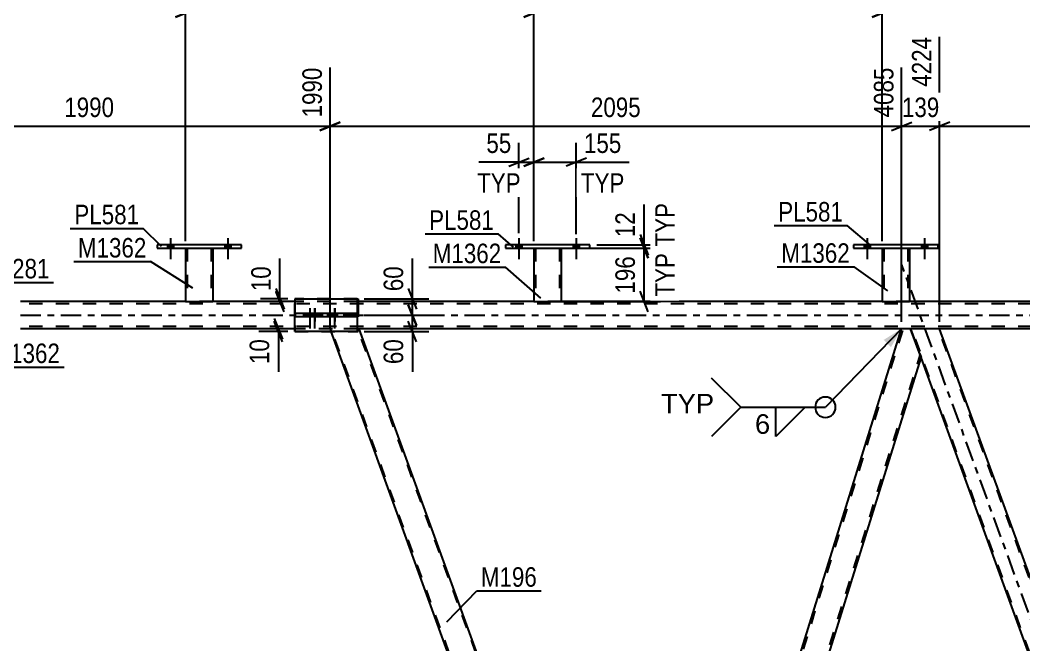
# Model space of a CAD drawing. Header units: millimetres. Extents: x 0 to 841, y 0 to 594.
# Drawn here: x 104.2 to 251.4, y 392.9 to 484.6 of the extents above; entities that cross this region are included whole.
import ezdxf

# ---------------------------------------------------------------- set-up
doc = ezdxf.new("R2010")
doc.units = ezdxf.units.MM
doc.linetypes.add('DXK_LINE_DOT2', pattern=[3.9198, 1.9599, -1.9599])
doc.linetypes.add('DXK_LINE_DOT3', pattern=[5.9187, 2.979, -0.9799, 0.9799, -0.9799])
doc.styles.add('Arial', font='ARIAL.TTF', dxfattribs={"height": 0.2})
doc.styles.add('Arial Narrow', font='ARIALN.TTF', dxfattribs={"height": 0.2})

# ---------------------------------------------------------------- blocks, each defined once
blk = doc.blocks.new('Bolt-815137511-3460 - 3456')
at = {"linetype": 'Continuous'}
for points in [[(176.92, 451.15), (177.8, 451.15), (177.8, 451.63), (176.92, 451.63)], [(185.32, 451.15), (186.2, 451.15), (186.2, 451.63), (185.32, 451.63)]]:
    blk.add_hatch(color=1, dxfattribs=at).paths.add_polyline_path(points)
at = {"color": 1, "linetype": 'Continuous'}
for p, q in [((177.36, 452.63), (177.36, 449.51)), ((185.76, 452.63), (185.76, 449.51)), ((176.92, 451.63), (176.92, 451.15)), ((177.8, 451.63), (177.8, 451.15)), ((185.32, 451.63), (185.32, 451.15)), ((186.2, 451.63), (186.2, 451.15))]:
    blk.add_line(p, q, dxfattribs=at)
blk = doc.blocks.new('Bolt-815137511-3458 - 3456')
at = {"linetype": 'Continuous'}
for points in [[(125.84, 451.15), (126.72, 451.15), (126.72, 451.63), (125.84, 451.63)], [(134.24, 451.15), (135.12, 451.15), (135.12, 451.63), (134.24, 451.63)]]:
    blk.add_hatch(color=1, dxfattribs=at).paths.add_polyline_path(points)
at = {"color": 1, "linetype": 'Continuous'}
for p, q in [((126.28, 452.63), (126.28, 449.51)), ((134.68, 452.63), (134.68, 449.51)), ((125.84, 451.63), (125.84, 451.15)), ((126.72, 451.63), (126.72, 451.15)), ((134.24, 451.63), (134.24, 451.15)), ((135.12, 451.63), (135.12, 451.15))]:
    blk.add_line(p, q, dxfattribs=at)
blk = doc.blocks.new('Bolt-815137511-3459 - 3456')
at = {"linetype": 'Continuous'}
for points in [[(125.84, 451.15), (126.72, 451.15), (126.72, 451.63), (125.84, 451.63)], [(134.24, 451.15), (135.12, 451.15), (135.12, 451.63), (134.24, 451.63)]]:
    blk.add_hatch(color=1, dxfattribs=at).paths.add_polyline_path(points)
at = {"color": 1, "linetype": 'Continuous'}
for p, q in [((126.28, 452.63), (126.28, 449.51)), ((134.68, 452.63), (134.68, 449.51)), ((125.84, 451.63), (125.84, 451.15)), ((126.72, 451.63), (126.72, 451.15)), ((134.24, 451.63), (134.24, 451.15)), ((135.12, 451.63), (135.12, 451.15))]:
    blk.add_line(p, q, dxfattribs=at)
blk = doc.blocks.new('Bolt-815137511-3461 - 3456')
at = {"linetype": 'Continuous'}
for points in [[(176.92, 451.15), (177.8, 451.15), (177.8, 451.63), (176.92, 451.63)], [(185.32, 451.15), (186.2, 451.15), (186.2, 451.63), (185.32, 451.63)]]:
    blk.add_hatch(color=1, dxfattribs=at).paths.add_polyline_path(points)
at = {"color": 1, "linetype": 'Continuous'}
for p, q in [((177.36, 452.63), (177.36, 449.51)), ((185.76, 452.63), (185.76, 449.51)), ((176.92, 451.63), (176.92, 451.15)), ((177.8, 451.63), (177.8, 451.15)), ((185.32, 451.63), (185.32, 451.15)), ((186.2, 451.63), (186.2, 451.15))]:
    blk.add_line(p, q, dxfattribs=at)
blk = doc.blocks.new('Bolt-815137511-3462 - 3456')
at = {"linetype": 'Continuous'}
for points in [[(228, 451.15), (228.88, 451.15), (228.88, 451.63), (228, 451.63)], [(236.4, 451.15), (237.28, 451.15), (237.28, 451.63), (236.4, 451.63)]]:
    blk.add_hatch(color=1, dxfattribs=at).paths.add_polyline_path(points)
at = {"color": 1, "linetype": 'Continuous'}
for p, q in [((228.44, 452.63), (228.44, 449.51)), ((236.84, 452.63), (236.84, 449.51)), ((228, 451.63), (228, 451.15)), ((228.88, 451.63), (228.88, 451.15)), ((236.4, 451.63), (236.4, 451.15)), ((237.28, 451.63), (237.28, 451.15))]:
    blk.add_line(p, q, dxfattribs=at)
blk = doc.blocks.new('Bolt-815137511-3463 - 3456')
at = {"linetype": 'Continuous'}
for points in [[(228, 451.15), (228.88, 451.15), (228.88, 451.63), (228, 451.63)], [(236.4, 451.15), (237.28, 451.15), (237.28, 451.63), (236.4, 451.63)]]:
    blk.add_hatch(color=1, dxfattribs=at).paths.add_polyline_path(points)
at = {"color": 1, "linetype": 'Continuous'}
for p, q in [((228.44, 452.63), (228.44, 449.51)), ((236.84, 452.63), (236.84, 449.51)), ((228, 451.63), (228, 451.15)), ((228.88, 451.63), (228.88, 451.15)), ((236.4, 451.63), (236.4, 451.15)), ((237.28, 451.63), (237.28, 451.15))]:
    blk.add_line(p, q, dxfattribs=at)
blk = doc.blocks.new('Part-815137511-3745 - 3456')
at = {"color": 7, "linetype": 'DXK_LINE_DOT3'}
blk.add_line((284.46, 308.69), (233.5, 448.7), dxfattribs=at)
at = {"color": 2, "linetype": 'Continuous'}
for p, q in [((239.05, 439.31), (234.79, 439.31)), ((281.42, 322.9), (239.05, 439.31)), ((277.16, 322.9), (236.32, 435.11))]:
    blk.add_line(p, q, dxfattribs=at)
at = {"color": 7, "linetype": 'DXK_LINE_DOT2'}
for p, q in [((234.79, 439.31), (236.32, 435.11)), ((279.08, 318.09), (234.96, 439.31)), ((283, 318.09), (238.88, 439.31)), ((278.91, 318.09), (277.16, 322.9)), ((283.17, 318.09), (281.42, 322.9)), ((283.17, 318.09), (278.91, 318.09))]:
    blk.add_line(p, q, dxfattribs=at)
blk = doc.blocks.new('Part-815137511-3486 - 3456')
at = {"color": 2, "linetype": 'Continuous'}
for p, q in [((124.28, 451.63), (124.28, 451.15)), ((136.68, 451.63), (124.28, 451.63)), ((124.28, 451.15), (136.68, 451.15)), ((136.68, 451.15), (136.68, 451.63))]:
    blk.add_line(p, q, dxfattribs=at)
blk = doc.blocks.new('Part-815137511-3501 - 3456')
at = {"color": 2, "linetype": 'Continuous'}
for p, q in [((128.48, 451.15), (128.48, 443.31)), ((132.48, 451.15), (132.48, 443.31)), ((128.48, 443.31), (132.48, 443.31))]:
    blk.add_line(p, q, dxfattribs=at)
at = {"color": 7, "linetype": 'DXK_LINE_DOT2'}
for p, q in [((128.48, 451.15), (132.48, 451.15)), ((128.48, 451.15), (128.48, 451.15)), ((128.48, 451.15), (128.48, 451.15)), ((128.72, 451.15), (128.72, 443.31)), ((132.24, 451.15), (132.24, 443.31)), ((132.48, 451.15), (132.48, 451.15)), ((132.48, 451.15), (132.48, 451.15)), ((132.19, 443.31), (132.23, 443.31)), ((132.19, 443.31), (132.23, 443.31)), ((132.23, 443.31), (132.24, 443.31)), ((132.23, 443.31), (132.24, 443.31))]:
    blk.add_line(p, q, dxfattribs=at)
blk = doc.blocks.new('Part-815137511-3506 - 3456')
at = {"color": 2, "linetype": 'Continuous'}
for p, q in [((175.36, 451.63), (175.36, 451.15)), ((187.76, 451.63), (175.36, 451.63)), ((175.36, 451.15), (187.76, 451.15)), ((187.76, 451.15), (187.76, 451.63))]:
    blk.add_line(p, q, dxfattribs=at)
blk = doc.blocks.new('Part-815137511-3511 - 3456')
at = {"color": 2, "linetype": 'Continuous'}
for p, q in [((179.56, 451.15), (179.56, 443.31)), ((183.56, 451.15), (183.56, 443.31)), ((179.56, 443.31), (183.56, 443.31))]:
    blk.add_line(p, q, dxfattribs=at)
at = {"color": 7, "linetype": 'DXK_LINE_DOT2'}
for p, q in [((179.56, 451.15), (183.56, 451.15)), ((179.56, 451.15), (179.56, 451.15)), ((179.56, 451.15), (179.56, 451.15)), ((179.8, 451.15), (179.8, 443.31)), ((183.32, 451.15), (183.32, 443.31)), ((183.56, 451.15), (183.56, 451.15)), ((183.56, 451.15), (183.56, 451.15)), ((183.27, 443.31), (183.31, 443.31)), ((183.27, 443.31), (183.31, 443.31)), ((183.31, 443.31), (183.32, 443.31)), ((183.31, 443.31), (183.32, 443.31))]:
    blk.add_line(p, q, dxfattribs=at)
blk = doc.blocks.new('Part-815137511-3516 - 3456')
at = {"color": 2, "linetype": 'Continuous'}
for p, q in [((226.44, 451.63), (226.44, 451.15)), ((238.84, 451.63), (226.44, 451.63)), ((226.44, 451.15), (238.84, 451.15)), ((238.84, 451.15), (238.84, 451.63))]:
    blk.add_line(p, q, dxfattribs=at)
blk = doc.blocks.new('Part-815137511-3521 - 3456')
at = {"color": 2, "linetype": 'Continuous'}
for p, q in [((230.64, 451.15), (230.64, 443.31)), ((234.64, 451.15), (234.64, 443.31)), ((230.64, 443.31), (234.64, 443.31))]:
    blk.add_line(p, q, dxfattribs=at)
at = {"color": 7, "linetype": 'DXK_LINE_DOT2'}
for p, q in [((230.64, 451.15), (234.64, 451.15)), ((230.64, 451.15), (230.64, 451.15)), ((230.64, 451.15), (230.64, 451.15)), ((230.88, 451.15), (230.88, 443.31)), ((234.4, 451.15), (234.4, 443.31)), ((234.64, 451.15), (234.64, 451.15)), ((234.64, 451.15), (234.64, 451.15)), ((234.35, 443.31), (234.39, 443.31)), ((234.35, 443.31), (234.39, 443.31)), ((234.39, 443.31), (234.4, 443.31)), ((234.39, 443.31), (234.4, 443.31))]:
    blk.add_line(p, q, dxfattribs=at)
blk = doc.blocks.new('Part-815137511-3740 - 3456')
at = {"color": 2, "linetype": 'Continuous'}
for p, q in [((196.77, 321.56), (233.47, 439.31)), ((234.79, 439.31), (233.47, 439.31)), ((236.32, 435.11), (234.79, 439.31)), ((199.88, 318.09), (236.34, 435.06)), ((198.03, 318.09), (196.79, 321.51))]:
    blk.add_line(p, q, dxfattribs=at)
at = {"color": 7, "linetype": 'DXK_LINE_DOT2'}
for p, q in [((196.91, 321.19), (233.72, 439.31)), ((199.63, 318.09), (236.2, 435.43)), ((236.34, 435.06), (236.32, 435.11)), ((236.34, 435.06), (236.32, 435.11)), ((196.79, 321.51), (196.77, 321.56)), ((198.03, 318.09), (199.88, 318.09))]:
    blk.add_line(p, q, dxfattribs=at)
blk = doc.blocks.new('Part-815137511-3756 - 3456')
at = {"color": 2, "linetype": 'Continuous'}
for p, q in [((128.48, 443.31), (104.25, 443.31)), ((144.48, 443.31), (132.48, 443.31)), ((179.56, 443.31), (153.65, 443.31)), ((230.64, 443.31), (183.56, 443.31)), ((281.73, 443.31), (234.64, 443.31)), ((144.48, 439.31), (104.25, 439.31)), ((233.47, 439.31), (153.91, 439.31)), ((318.61, 439.31), (239.05, 439.31))]:
    blk.add_line(p, q, dxfattribs=at)
at = {"color": 7, "linetype": 'DXK_LINE_DOT2'}
for p, q in [((132.48, 443.31), (128.48, 443.31)), ((153.65, 443.31), (144.48, 443.31)), ((183.56, 443.31), (179.56, 443.31)), ((234.64, 443.31), (230.64, 443.31)), ((718.99, 442.99), (104.25, 442.99)), ((718.99, 439.63), (104.25, 439.63)), ((153.91, 439.31), (144.48, 439.31)), ((239.05, 439.31), (233.47, 439.31))]:
    blk.add_line(p, q, dxfattribs=at)
at = {"color": 7, "linetype": 'DXK_LINE_DOT3'}
blk.add_line((104.25, 441.31), (718.99, 441.31), dxfattribs=at)
blk = doc.blocks.new('Part-815137511-3906 - 3456')
at = {"color": 2, "linetype": 'Continuous'}
for p, q in [((144.48, 443.71), (153.65, 443.71)), ((144.48, 443.71), (144.48, 441.55)), ((153.65, 443.71), (153.65, 438.91)), ((144.48, 438.91), (144.48, 441.07)), ((153.65, 438.91), (144.48, 438.91))]:
    blk.add_line(p, q, dxfattribs=at)
at = {"color": 7, "linetype": 'DXK_LINE_DOT2'}
for q in [(144.48, 443.71), (144.48, 441.55)]:
    blk.add_line((144.48, 441.07), q, dxfattribs=at)
blk = doc.blocks.new('Part-815137511-3808 - 3456')
at = {"color": 7, "linetype": 'DXK_LINE_DOT2'}
for p, q in [((149.66, 439.31), (149.68, 439.31)), ((153.65, 439.31), (149.66, 439.31)), ((149.66, 439.31), (149.8, 438.91)), ((193.95, 318.09), (149.83, 439.31)), ((197.86, 318.09), (153.74, 439.31)), ((198.03, 318.09), (196.79, 321.51)), ((193.78, 318.09), (198.03, 318.09))]:
    blk.add_line(p, q, dxfattribs=at)
at = {"color": 2, "linetype": 'Continuous'}
for p, q in [((193.78, 318.09), (149.8, 438.91)), ((153.91, 439.31), (153.65, 439.31)), ((196.79, 321.51), (153.91, 439.31))]:
    blk.add_line(p, q, dxfattribs=at)
blk = doc.blocks.new('Part-815137511-3905 - 3456')
at = {"color": 2, "linetype": 'Continuous'}
for p, q in [((150.75, 441.55), (144.48, 441.55)), ((144.48, 441.07), (144.48, 441.55)), ((150.75, 441.07), (144.48, 441.07)), ((153.65, 441.55), (150.75, 441.55)), ((150.75, 441.07), (150.75, 441.55)), ((153.65, 441.07), (150.75, 441.07)), ((153.65, 441.55), (153.65, 441.07))]:
    blk.add_line(p, q, dxfattribs=at)
blk = doc.blocks.new('Bolt-815137511-3907 - 3456')
at = {"linetype": 'Continuous'}
for points in [[(147.04, 441.55), (146.32, 441.55), (146.32, 441.07), (147.04, 441.07)], [(147.74, 441.55), (147.02, 441.55), (147.02, 441.07), (147.74, 441.07)], [(149.99, 441.55), (149.27, 441.55), (149.27, 441.07), (149.99, 441.07)], [(150.69, 441.55), (149.97, 441.55), (149.97, 441.07), (150.69, 441.07)]]:
    blk.add_hatch(color=1, dxfattribs=at).paths.add_polyline_path(points)
at = {"color": 1, "linetype": 'Continuous'}
for p, q in [((146.68, 442.35), (146.68, 439.35)), ((147.38, 442.35), (147.38, 439.35)), ((149.63, 442.35), (149.63, 439.35)), ((150.33, 442.35), (150.33, 439.35)), ((146.32, 441.55), (146.32, 441.07)), ((147.02, 441.55), (147.02, 441.07)), ((147.04, 441.55), (147.04, 441.07)), ((147.74, 441.55), (147.74, 441.07)), ((149.27, 441.55), (149.27, 441.07)), ((149.97, 441.55), (149.97, 441.07)), ((149.99, 441.55), (149.99, 441.07)), ((150.69, 441.55), (150.69, 441.07))]:
    blk.add_line(p, q, dxfattribs=at)
blk = doc.blocks.new('Part-815137511-3911 - 3456')
at = {"color": 7, "linetype": 'DXK_LINE_DOT2'}
for p, q in [((153.8, 441.55), (144.49, 441.55)), ((144.49, 441.55), (144.49, 441.07)), ((153.8, 441.07), (144.49, 441.07)), ((150.71, 441.55), (150.71, 441.07)), ((153.8, 441.55), (153.8, 441.07))]:
    blk.add_line(p, q, dxfattribs=at)
blk = doc.blocks.new('Part-815137511-3912 - 3456')
at = {"color": 7, "linetype": 'DXK_LINE_DOT2'}
for p, q in [((144.49, 443.71), (144.49, 438.91)), ((153.65, 443.71), (144.49, 443.71)), ((153.8, 443.31), (153.8, 438.91)), ((144.49, 438.91), (153.8, 438.91))]:
    blk.add_line(p, q, dxfattribs=at)
at = {"color": 2, "linetype": 'Continuous'}
for p, q in [((153.65, 443.71), (153.8, 443.71)), ((153.8, 443.71), (153.8, 443.31))]:
    blk.add_line(p, q, dxfattribs=at)
blk = doc.blocks.new('Bolt-815137511-3913 - 3456')
at = {"color": 1, "linetype": 'DXK_LINE_DOT2'}
for p, q in [((146.7, 442.35), (146.7, 439.35)), ((147.43, 442.35), (147.43, 439.35)), ((149.63, 442.35), (149.63, 439.35)), ((150.35, 442.35), (150.35, 439.35)), ((146.34, 441.55), (146.34, 441.07)), ((147.06, 441.55), (147.06, 441.07)), ((147.07, 441.55), (147.07, 441.07)), ((147.79, 441.55), (147.79, 441.07)), ((149.27, 441.55), (149.27, 441.07)), ((149.99, 441.55), (149.99, 441.07)), ((149.99, 441.55), (149.99, 441.07)), ((150.71, 441.55), (150.71, 441.07))]:
    blk.add_line(p, q, dxfattribs=at)
blk = doc.blocks.new('StraightDimension-815137511-11086 - 3456')
at = {"color": 7, "linetype": 'Continuous'}
for p, q in [((230.64, 452.15), (230.64, 494.26)), ((281.73, 452.15), (281.73, 494.26)), ((232.14, 486.25), (229.14, 485.05)), ((280.23, 485.05), (283.23, 486.25)), ((230.64, 485.65), (281.73, 485.65))]:
    blk.add_line(p, q, dxfattribs=at)
at = {"color": 0}
blk.add_wipeout([(260.44, 486.4), (260.44, 490.6), (251.93, 490.6), (251.93, 486.4)], dxfattribs=at)
at = {"color": 3, "style": 'Arial Narrow'}
blk.add_text('1277', height=2.863, dxfattribs=at).set_placement((252.53, 487))
at = {"color": 0, "linetype": 'Continuous'}
blk.add_wipeout([(281.13, 494.86), (276.93, 494.86), (276.93, 486.35), (281.13, 486.35)], dxfattribs=at)
at = {"color": 3, "linetype": 'Continuous', "style": 'Arial Narrow'}
blk.add_text('5291', height=2.863, rotation=90.0002, dxfattribs=at).set_placement((280.53, 486.95))
blk = doc.blocks.new('StraightDimension-815137511-11088 - 3456')
at = {"color": 7, "linetype": 'Continuous'}
for p, q in [((128.48, 452.15), (128.48, 494.26)), ((179.56, 452.15), (179.56, 494.26)), ((129.98, 486.25), (126.98, 485.05)), ((178.06, 485.05), (181.06, 486.25)), ((128.48, 485.65), (179.56, 485.65))]:
    blk.add_line(p, q, dxfattribs=at)
at = {"color": 0}
blk.add_wipeout([(158.28, 486.4), (158.28, 490.6), (149.77, 490.6), (149.77, 486.4)], dxfattribs=at)
at = {"color": 3, "style": 'Arial Narrow'}
blk.add_text('1277', height=2.863, dxfattribs=at).set_placement((150.37, 487))
at = {"color": 0, "linetype": 'Continuous'}
blk.add_wipeout([(178.96, 494.86), (174.76, 494.86), (174.76, 486.35), (178.96, 486.35)], dxfattribs=at)
at = {"color": 3, "linetype": 'Continuous', "style": 'Arial Narrow'}
blk.add_text('2737', height=2.863, rotation=90.0002, dxfattribs=at).set_placement((178.36, 486.95))
blk = doc.blocks.new('StraightDimension-815137511-11234 - 3456')
at = {"color": 7, "linetype": 'Continuous'}
for p, q in [((177.36, 453.35), (177.36, 466.61)), ((179.56, 452.15), (179.56, 466.61)), ((177.36, 463.76), (171.46, 463.76)), ((177.36, 463.76), (171.46, 463.76)), ((175.86, 463.16), (178.86, 464.36)), ((177.36, 463.76), (179.56, 463.76)), ((181.06, 464.36), (178.06, 463.16))]:
    blk.add_line(p, q, dxfattribs=at)
at = {"color": 0}
blk.add_wipeout([(176.84, 464.51), (176.84, 468.71), (171.98, 468.71), (171.98, 464.51)], dxfattribs=at)
at = {"color": 0, "linetype": 'Continuous'}
blk.add_wipeout([(178.21, 458.66), (178.21, 462.86), (170.62, 462.86), (170.62, 458.66)], dxfattribs=at)
at = {"color": 3, "style": 'Arial Narrow'}
blk.add_text('55', height=2.863, dxfattribs=at).set_placement((172.58, 465.11))
at = {"color": 3, "linetype": 'Continuous', "style": 'Arial Narrow'}
blk.add_text('TYP', height=2.863, dxfattribs=at).set_placement((171.22, 459.26))
blk = doc.blocks.new('StraightDimension-815137511-4222 - 3456')
at = {"color": 7, "linetype": 'Continuous'}
for p, q in [((149.66, 440.31), (149.66, 477.64)), ((79.02, 448.81), (79.02, 472.15)), ((80.52, 469.63), (77.52, 468.43)), ((148.16, 468.43), (151.16, 469.63)), ((79.02, 469.03), (149.66, 469.03))]:
    blk.add_line(p, q, dxfattribs=at)
at = {"color": 0}
blk.add_wipeout([(118.59, 469.78), (118.59, 473.98), (110.08, 473.98), (110.08, 469.78)], dxfattribs=at)
at = {"color": 3, "style": 'Arial Narrow'}
blk.add_text('1990', height=2.863, dxfattribs=at).set_placement((110.68, 470.38))
at = {"color": 0, "linetype": 'Continuous'}
for points in [[(149.06, 478.24), (144.86, 478.24), (144.86, 469.73), (149.06, 469.73)], [(78.42, 472.75), (74.22, 472.75), (74.22, 469.73), (78.42, 469.73)]]:
    blk.add_wipeout(points, dxfattribs=at)
at = {"color": 3, "linetype": 'Continuous', "style": 'Arial Narrow'}
for s, height, p in [('1990', 2.863, (148.46, 470.33)), ('0', 2.86, (77.82, 470.33))]:
    blk.add_text(s, height=height, rotation=90.0002, dxfattribs=at).set_placement(p)
blk = doc.blocks.new('StraightDimension-815137511-4211 - 3456')
at = {"color": 7, "linetype": 'Continuous'}
for p, q in [((79.02, 438.31), (79.02, 379.69)), ((115.65, 319.09), (115.65, 384.94)), ((80.52, 382.69), (77.52, 381.49)), ((79.02, 382.09), (115.65, 382.09)), ((114.15, 381.49), (117.15, 382.69))]:
    blk.add_line(p, q, dxfattribs=at)
at = {"color": 0}
blk.add_wipeout([(101.59, 382.84), (101.59, 387.04), (93.08, 387.04), (93.08, 382.84)], dxfattribs=at)
at = {"color": 3, "style": 'Arial Narrow'}
blk.add_text('1139', height=2.863, dxfattribs=at).set_placement((93.68, 383.44))
blk = doc.blocks.new('StraightDimension-815137511-5093 - 3456')
at = {"color": 7, "linetype": 'Continuous'}
for p, q in [((142.31, 443.71), (142.31, 449.61)), ((142.31, 443.71), (142.31, 449.61)), ((141.71, 445.21), (142.91, 442.21)), ((142.91, 441.81), (141.71, 444.81)), ((143.48, 443.71), (139.46, 443.71)), ((143.48, 443.31), (139.46, 443.31)), ((142.31, 443.31), (142.31, 443.71))]:
    blk.add_line(p, q, dxfattribs=at)
at = {"color": 0}
blk.add_wipeout([(141.56, 449.09), (137.36, 449.09), (137.36, 444.23), (141.56, 444.23)], dxfattribs=at)
at = {"color": 3, "style": 'Arial Narrow'}
blk.add_text('10', height=2.863, rotation=90.0002, dxfattribs=at).set_placement((140.96, 444.83))
blk = doc.blocks.new('StraightDimension-815137511-3929 - 3456')
at = {"color": 7, "linetype": 'Continuous'}
for p, q in [((195.11, 452.65), (196.31, 449.65)), ((182.56, 451.15), (198.11, 451.15)), ((195.71, 443.31), (195.71, 451.15)), ((196.31, 441.81), (195.11, 444.81)), ((182.56, 443.31), (198.11, 443.31))]:
    blk.add_line(p, q, dxfattribs=at)
at = {"color": 0}
blk.add_wipeout([(194.96, 450.57), (190.76, 450.57), (190.76, 443.88), (194.96, 443.88)], dxfattribs=at)
at = {"color": 0, "linetype": 'Continuous'}
blk.add_wipeout([(200.81, 451.02), (196.61, 451.02), (196.61, 443.43), (200.81, 443.43)], dxfattribs=at)
at = {"color": 3, "style": 'Arial Narrow'}
blk.add_text('196', height=2.863, rotation=90.0002, dxfattribs=at).set_placement((194.36, 444.48))
at = {"color": 3, "linetype": 'Continuous', "style": 'Arial Narrow'}
blk.add_text('TYP', height=2.863, rotation=90.0002, dxfattribs=at).set_placement((200.21, 444.03))
blk = doc.blocks.new('StraightDimension-815137511-3948 - 3456')
at = {"color": 7, "linetype": 'Continuous'}
for p, q in [((195.71, 451.63), (195.71, 457.53)), ((195.71, 451.63), (195.71, 457.53)), ((195.11, 453.13), (196.31, 450.13)), ((196.31, 449.65), (195.11, 452.65)), ((182.56, 451.15), (198.11, 451.15)), ((188.76, 451.63), (198.11, 451.63)), ((195.71, 451.15), (195.71, 451.63))]:
    blk.add_line(p, q, dxfattribs=at)
at = {"color": 0, "linetype": 'Continuous'}
blk.add_wipeout([(200.81, 458.37), (196.61, 458.37), (196.61, 450.78), (200.81, 450.78)], dxfattribs=at)
at = {"color": 0}
blk.add_wipeout([(194.96, 457.01), (190.76, 457.01), (190.76, 452.15), (194.96, 452.15)], dxfattribs=at)
at = {"color": 3, "linetype": 'Continuous', "style": 'Arial Narrow'}
blk.add_text('TYP', height=2.863, rotation=90.0002, dxfattribs=at).set_placement((200.21, 451.38))
at = {"color": 3, "style": 'Arial Narrow'}
blk.add_text('12', height=2.863, rotation=90.0002, dxfattribs=at).set_placement((194.36, 452.75))
blk = doc.blocks.new('StraightDimension-815137511-5070 - 3456')
at = {"color": 7, "linetype": 'Continuous'}
for p, q in [((141.48, 440.81), (142.68, 437.81)), ((142.68, 437.41), (141.48, 440.41)), ((143.48, 439.31), (139.23, 439.31)), ((143.48, 438.91), (139.23, 438.91)), ((142.08, 438.91), (142.08, 439.31)), ((142.08, 438.91), (142.08, 433)), ((142.08, 438.91), (142.08, 433))]:
    blk.add_line(p, q, dxfattribs=at)
at = {"color": 0}
blk.add_wipeout([(141.33, 438.38), (137.13, 438.38), (137.13, 433.53), (141.33, 433.53)], dxfattribs=at)
at = {"color": 3, "style": 'Arial Narrow'}
blk.add_text('10', height=2.863, rotation=90.0002, dxfattribs=at).set_placement((140.73, 434.13))
blk = doc.blocks.new('StraightDimension-815137511-4468 - 3456')
at = {"color": 7, "linetype": 'Continuous'}
for p, q in [((239.05, 440.31), (239.05, 482.14)), ((318.61, 440.31), (318.61, 477.64)), ((240.55, 469.63), (237.55, 468.43)), ((317.11, 468.43), (320.11, 469.63)), ((239.05, 469.03), (318.61, 469.03))]:
    blk.add_line(p, q, dxfattribs=at)
at = {"color": 0}
blk.add_wipeout([(283.08, 469.78), (283.08, 473.98), (274.57, 473.98), (274.57, 469.78)], dxfattribs=at)
at = {"color": 3, "style": 'Arial Narrow'}
blk.add_text('1989', height=2.863, dxfattribs=at).set_placement((275.17, 470.38))
at = {"color": 0, "linetype": 'Continuous'}
blk.add_wipeout([(318.01, 478.24), (313.81, 478.24), (313.81, 469.73), (318.01, 469.73)], dxfattribs=at)
at = {"color": 3, "linetype": 'Continuous', "style": 'Arial Narrow'}
blk.add_text('6213', height=2.863, rotation=90.0002, dxfattribs=at).set_placement((317.41, 470.33))
blk = doc.blocks.new('StraightDimension-815137511-4492 - 3456')
at = {"color": 7, "linetype": 'Continuous'}
for p, q in [((239.05, 440.31), (239.05, 482.14)), ((233.47, 440.31), (233.47, 477.64)), ((231.97, 468.43), (234.97, 469.63)), ((240.55, 469.63), (237.55, 468.43)), ((233.47, 469.03), (239.05, 469.03))]:
    blk.add_line(p, q, dxfattribs=at)
at = {"color": 0}
blk.add_wipeout([(239.6, 469.78), (239.6, 473.98), (232.92, 473.98), (232.92, 469.78)], dxfattribs=at)
at = {"color": 3, "style": 'Arial Narrow'}
blk.add_text('139', height=2.863, dxfattribs=at).set_placement((233.52, 470.38))
at = {"color": 0, "linetype": 'Continuous'}
blk.add_wipeout([(238.45, 482.74), (234.25, 482.74), (234.25, 474.23), (238.45, 474.23)], dxfattribs=at)
at = {"color": 3, "linetype": 'Continuous', "style": 'Arial Narrow'}
blk.add_text('4224', height=2.863, rotation=90.0002, dxfattribs=at).set_placement((237.85, 474.83))
blk = doc.blocks.new('StraightDimension-815137511-4516 - 3456')
at = {"color": 7, "linetype": 'Continuous'}
for p, q in [((149.66, 440.31), (149.66, 477.64)), ((233.47, 440.31), (233.47, 477.64)), ((151.16, 469.63), (148.16, 468.43)), ((231.97, 468.43), (234.97, 469.63)), ((149.66, 469.03), (233.47, 469.03))]:
    blk.add_line(p, q, dxfattribs=at)
at = {"color": 0}
blk.add_wipeout([(195.82, 469.78), (195.82, 473.98), (187.31, 473.98), (187.31, 469.78)], dxfattribs=at)
at = {"color": 3, "style": 'Arial Narrow'}
blk.add_text('2095', height=2.863, dxfattribs=at).set_placement((187.91, 470.38))
at = {"color": 0, "linetype": 'Continuous'}
blk.add_wipeout([(232.87, 478.24), (228.67, 478.24), (228.67, 469.73), (232.87, 469.73)], dxfattribs=at)
at = {"color": 3, "linetype": 'Continuous', "style": 'Arial Narrow'}
blk.add_text('4085', height=2.863, rotation=90.0002, dxfattribs=at).set_placement((232.27, 470.33))
blk = doc.blocks.new('StraightDimension-815137511-4872 - 3456')
at = {"color": 7, "linetype": 'Continuous'}
for p, q in [((59, 439.81), (57.8, 442.81)), ((77.38, 441.31), (55.55, 441.31)), ((58.4, 315.45), (58.4, 441.31)), ((57.8, 316.95), (59, 313.95)), ((114.01, 315.45), (55.55, 315.45))]:
    blk.add_line(p, q, dxfattribs=at)
at = {"color": 0}
blk.add_wipeout([(57.65, 382.63), (53.45, 382.63), (53.45, 374.12), (57.65, 374.12)], dxfattribs=at)
at = {"color": 3, "style": 'Arial Narrow'}
blk.add_text('3147', height=2.863, rotation=90.0002, dxfattribs=at).set_placement((57.05, 374.72))
blk = doc.blocks.new('StraightDimension-815137511-5116 - 3456')
at = {"color": 7, "linetype": 'Continuous'}
for p, q in [((161.73, 443.71), (161.73, 449.61)), ((161.73, 443.71), (161.73, 449.61)), ((161.13, 445.21), (162.33, 442.21)), ((154.65, 443.71), (164.13, 443.71)), ((161.73, 441.31), (161.73, 443.71)), ((162.33, 439.81), (161.13, 442.81)), ((154.65, 441.31), (164.13, 441.31))]:
    blk.add_line(p, q, dxfattribs=at)
at = {"color": 0}
blk.add_wipeout([(160.98, 449.09), (156.78, 449.09), (156.78, 444.23), (160.98, 444.23)], dxfattribs=at)
at = {"color": 3, "style": 'Arial Narrow'}
blk.add_text('60', height=2.863, rotation=90.0002, dxfattribs=at).set_placement((160.38, 444.83))
blk = doc.blocks.new('StraightDimension-815137511-5127 - 3456')
at = {"color": 7, "linetype": 'Continuous'}
for p, q in [((161.13, 442.81), (162.33, 439.81)), ((154.65, 441.31), (164.13, 441.31)), ((162.33, 437.41), (161.13, 440.41)), ((161.73, 438.91), (161.73, 441.31)), ((154.65, 438.91), (164.13, 438.91)), ((161.73, 438.91), (161.73, 433)), ((161.73, 438.91), (161.73, 433))]:
    blk.add_line(p, q, dxfattribs=at)
at = {"color": 0}
blk.add_wipeout([(160.98, 438.38), (156.78, 438.38), (156.78, 433.53), (160.98, 433.53)], dxfattribs=at)
at = {"color": 3, "style": 'Arial Narrow'}
blk.add_text('60', height=2.863, rotation=90.0002, dxfattribs=at).set_placement((160.38, 434.13))
blk = doc.blocks.new('StraightDimension-815137511-11087 - 3456')
at = {"color": 7, "linetype": 'Continuous'}
for p, q in [((179.56, 452.15), (179.56, 494.26)), ((230.64, 452.15), (230.64, 494.26)), ((181.06, 486.25), (178.06, 485.05)), ((229.14, 485.05), (232.14, 486.25)), ((179.56, 485.65), (230.64, 485.65))]:
    blk.add_line(p, q, dxfattribs=at)
at = {"color": 0}
blk.add_wipeout([(209.36, 486.4), (209.36, 490.6), (200.85, 490.6), (200.85, 486.4)], dxfattribs=at)
at = {"color": 3, "style": 'Arial Narrow'}
blk.add_text('1277', height=2.863, dxfattribs=at).set_placement((201.45, 487))
at = {"color": 0, "linetype": 'Continuous'}
blk.add_wipeout([(230.04, 494.86), (225.84, 494.86), (225.84, 486.35), (230.04, 486.35)], dxfattribs=at)
at = {"color": 3, "linetype": 'Continuous', "style": 'Arial Narrow'}
blk.add_text('4014', height=2.863, rotation=90.0002, dxfattribs=at).set_placement((229.44, 486.95))
blk = doc.blocks.new('StraightDimension-815137511-11089 - 3456')
at = {"color": 7, "linetype": 'Continuous'}
for p, q in [((86.35, 452.15), (86.35, 496.94)), ((128.48, 452.15), (128.48, 494.26)), ((87.85, 486.25), (84.85, 485.05)), ((126.98, 485.05), (129.98, 486.25)), ((86.35, 485.65), (128.48, 485.65))]:
    blk.add_line(p, q, dxfattribs=at)
at = {"color": 0}
blk.add_wipeout([(111.67, 486.4), (111.67, 490.6), (103.16, 490.6), (103.16, 486.4)], dxfattribs=at)
at = {"color": 3, "style": 'Arial Narrow'}
blk.add_text('1277', height=2.863, dxfattribs=at).set_placement((103.76, 487))
at = {"color": 0, "linetype": 'Continuous'}
blk.add_wipeout([(127.88, 494.86), (123.68, 494.86), (123.68, 486.35), (127.88, 486.35)], dxfattribs=at)
at = {"color": 3, "linetype": 'Continuous', "style": 'Arial Narrow'}
blk.add_text('1460', height=2.863, rotation=90.0002, dxfattribs=at).set_placement((127.28, 486.95))
blk = doc.blocks.new('StraightDimension-815137511-11233 - 3456')
at = {"color": 7, "linetype": 'Continuous'}
for p, q in [((179.56, 452.15), (179.56, 466.61)), ((185.76, 453.17), (185.76, 466.61)), ((178.06, 463.16), (181.06, 464.36)), ((179.56, 463.76), (185.76, 463.76)), ((187.26, 464.36), (184.26, 463.16)), ((185.76, 463.76), (193.5, 463.76)), ((185.76, 463.76), (193.5, 463.76))]:
    blk.add_line(p, q, dxfattribs=at)
at = {"color": 0}
blk.add_wipeout([(192.97, 464.51), (192.97, 468.71), (186.29, 468.71), (186.29, 464.51)], dxfattribs=at)
at = {"color": 0, "linetype": 'Continuous'}
blk.add_wipeout([(193.43, 458.66), (193.43, 462.86), (185.84, 462.86), (185.84, 458.66)], dxfattribs=at)
at = {"color": 3, "style": 'Arial Narrow'}
blk.add_text('155', height=2.863, dxfattribs=at).set_placement((186.89, 465.11))
at = {"color": 3, "linetype": 'Continuous', "style": 'Arial Narrow'}
blk.add_text('TYP', height=2.863, dxfattribs=at).set_placement((186.44, 459.26))
blk = doc.blocks.new('Mark-815137511-3482 - 3456')
at = {"color": 0}
blk.add_wipeout([(121.67, 454.65), (121.67, 457.65), (112.16, 457.65), (112.16, 454.65)], dxfattribs=at)
blk.add_wipeout([(121.67, 454.65), (121.67, 457.65), (112.16, 457.65), (112.16, 454.65)], dxfattribs=at)
at = {"color": 30, "linetype": 'Continuous'}
for p in [(111.56, 454.05), (124.95, 451.38)]:
    blk.add_line(p, (122.27, 454.05), dxfattribs=at)
at = {"color": 3, "style": 'Arial Narrow'}
blk.add_text('PL581', height=2.863, dxfattribs=at).set_placement((112.16, 454.65))
blk = doc.blocks.new('Mark-815137511-3497 - 3456')
at = {"color": 0}
blk.add_wipeout([(122.73, 449.77), (122.73, 452.77), (112.68, 452.77), (112.68, 449.77)], dxfattribs=at)
blk.add_wipeout([(122.73, 449.77), (122.73, 452.77), (112.68, 452.77), (112.68, 449.77)], dxfattribs=at)
at = {"color": 30, "linetype": 'Continuous'}
for p in [(112.08, 449.17), (129.53, 445.26)]:
    blk.add_line(p, (123.33, 449.17), dxfattribs=at)
at = {"color": 3, "style": 'Arial Narrow'}
blk.add_text('M1362', height=2.863, dxfattribs=at).set_placement((112.68, 449.77))
blk = doc.blocks.new('Mark-815137511-3804 - 3456')
at = {"color": 0}
blk.add_wipeout([(179.99, 401.46), (179.99, 404.46), (171.77, 404.46), (171.77, 401.46)], dxfattribs=at)
blk.add_wipeout([(179.99, 401.46), (179.99, 404.46), (171.77, 404.46), (171.77, 401.46)], dxfattribs=at)
at = {"color": 30, "linetype": 'Continuous'}
for p, q in [((166.76, 396.33), (171.17, 400.86)), ((171.17, 400.86), (180.59, 400.86))]:
    blk.add_line(p, q, dxfattribs=at)
at = {"color": 3, "style": 'Arial Narrow'}
blk.add_text('M196', height=2.863, dxfattribs=at).set_placement((171.77, 401.46))
blk = doc.blocks.new('Mark-815137511-3502 - 3456')
at = {"color": 0}
blk.add_wipeout([(173.69, 453.83), (173.69, 456.83), (164.19, 456.83), (164.19, 453.83)], dxfattribs=at)
blk.add_wipeout([(173.69, 453.83), (173.69, 456.83), (164.19, 456.83), (164.19, 453.83)], dxfattribs=at)
at = {"color": 30, "linetype": 'Continuous'}
for p in [(163.59, 453.23), (176.54, 451.27)]:
    blk.add_line(p, (174.29, 453.23), dxfattribs=at)
at = {"color": 3, "style": 'Arial Narrow'}
blk.add_text('PL581', height=2.863, dxfattribs=at).set_placement((164.19, 453.83))
blk = doc.blocks.new('Mark-815137511-3507 - 3456')
at = {"color": 0}
blk.add_wipeout([(174.77, 448.94), (174.77, 451.94), (164.72, 451.94), (164.72, 448.94)], dxfattribs=at)
blk.add_wipeout([(174.77, 448.94), (174.77, 451.94), (164.72, 451.94), (164.72, 448.94)], dxfattribs=at)
at = {"color": 30, "linetype": 'Continuous'}
for p in [(164.12, 448.34), (180.56, 443.79)]:
    blk.add_line(p, (175.37, 448.34), dxfattribs=at)
at = {"color": 3, "style": 'Arial Narrow'}
blk.add_text('M1362', height=2.863, dxfattribs=at).set_placement((164.72, 448.94))
blk = doc.blocks.new('Mark-815137511-3512 - 3456')
at = {"color": 0}
blk.add_wipeout([(224.88, 455.05), (224.88, 458.05), (215.38, 458.05), (215.38, 455.05)], dxfattribs=at)
blk.add_wipeout([(224.88, 455.05), (224.88, 458.05), (215.38, 458.05), (215.38, 455.05)], dxfattribs=at)
at = {"color": 30, "linetype": 'Continuous'}
for p in [(214.78, 454.45), (228.94, 451.52)]:
    blk.add_line(p, (225.48, 454.45), dxfattribs=at)
at = {"color": 3, "style": 'Arial Narrow'}
blk.add_text('PL581', height=2.863, dxfattribs=at).set_placement((215.38, 455.05))
blk = doc.blocks.new('Mark-815137511-3517 - 3456')
at = {"color": 0}
blk.add_wipeout([(225.89, 448.99), (225.89, 451.99), (215.83, 451.99), (215.83, 448.99)], dxfattribs=at)
blk.add_wipeout([(225.89, 448.99), (225.89, 451.99), (215.83, 451.99), (215.83, 448.99)], dxfattribs=at)
at = {"color": 30, "linetype": 'Continuous'}
for p in [(215.23, 448.39), (231.46, 444.89)]:
    blk.add_line(p, (226.49, 448.39), dxfattribs=at)
at = {"color": 3, "style": 'Arial Narrow'}
blk.add_text('M1362', height=2.863, dxfattribs=at).set_placement((215.83, 448.99))
blk = doc.blocks.new('Mark-815137511-3752 - 3456')
at = {"color": 0}
blk.add_wipeout([(108.52, 446.71), (108.52, 449.71), (98.66, 449.71), (98.66, 446.71)], dxfattribs=at)
blk.add_wipeout([(108.52, 446.71), (108.52, 449.71), (98.66, 449.71), (98.66, 446.71)], dxfattribs=at)
at = {"color": 30, "linetype": 'Continuous'}
for p, q in [((95.5, 442.73), (98.06, 446.11)), ((98.06, 446.11), (109.12, 446.11))]:
    blk.add_line(p, q, dxfattribs=at)
at = {"color": 3, "style": 'Arial Narrow'}
blk.add_text('TR281', height=2.863, dxfattribs=at).set_placement((98.66, 446.71))
blk = doc.blocks.new('WeldMark-815137511-5221 - 3456')
at = {"linetype": 'Continuous'}
blk.add_hatch(color=30, dxfattribs=at).paths.add_polyline_path([(230.84, 437.68), (233.47, 439.31), (231.92, 436.63)])
at = {"color": 30, "linetype": 'Continuous'}
blk.add_line((233.47, 439.31), (222.29, 427.8), dxfattribs=at)
at = {"color": 3, "linetype": 'Continuous'}
for q in [(205.58, 432.08), (205.58, 423.51)]:
    blk.add_line((209.87, 427.8), q, dxfattribs=at)
for start, end in [(90, 270), (270, 90)]:
    blk.add_arc((222.29, 427.8), 1.5, start, end, dxfattribs=at)
at = {"color": 0}
blk.add_wipeout([(214.39, 423.7), (214.39, 427.1), (211.77, 427.1), (211.77, 423.7)], dxfattribs=at)
at = {"color": 30, "linetype": 'Continuous'}
blk.add_line((209.87, 427.8), (222.29, 427.8), dxfattribs=at)
at = {"color": 3, "linetype": 'Continuous'}
for p, q in [((215.05, 427.8), (219.33, 427.8)), ((219.33, 427.8), (215.05, 423.51)), ((215.05, 423.51), (215.05, 427.8))]:
    blk.add_line(p, q, dxfattribs=at)
at = {"color": 3, "style": 'Arial'}
blk.add_text('6', height=2.87, dxfattribs=at).set_placement((211.97, 423.9))
at = {"color": 0, "linetype": 'Continuous'}
blk.add_wipeout([(205.97, 426.9), (205.97, 429.9), (198.19, 429.9), (198.19, 426.9)], dxfattribs=at)
blk.add_wipeout([(205.97, 426.9), (205.97, 429.9), (198.19, 429.9), (198.19, 426.9)], dxfattribs=at)
at = {"color": 3, "linetype": 'Continuous', "style": 'Arial'}
blk.add_text('TYP', height=2.865, dxfattribs=at).set_placement((198.19, 426.9))
blk = doc.blocks.new('Mark-815137511-3914 - 3456')
at = {"color": 0}
blk.add_wipeout([(110.06, 434.28), (110.06, 437.28), (100.01, 437.28), (100.01, 434.28)], dxfattribs=at)
blk.add_wipeout([(110.06, 434.28), (110.06, 437.28), (100.01, 437.28), (100.01, 434.28)], dxfattribs=at)
at = {"color": 30, "linetype": 'Continuous'}
for p, q in [((89.06, 446.27), (99.41, 433.68)), ((99.41, 433.68), (110.66, 433.68))]:
    blk.add_line(p, q, dxfattribs=at)
at = {"color": 3, "style": 'Arial Narrow'}
blk.add_text('M1362', height=2.863, dxfattribs=at).set_placement((100.01, 434.28))

msp = doc.modelspace()

# ---------------------------------------------------------------- block references
for name in ['Bolt-815137511-3458 - 3456', 'Bolt-815137511-3459 - 3456', 'Bolt-815137511-3460 - 3456', 'Bolt-815137511-3461 - 3456', 'Bolt-815137511-3462 - 3456', 'Bolt-815137511-3463 - 3456', 'Part-815137511-3486 - 3456', 'Part-815137511-3501 - 3456', 'Part-815137511-3506 - 3456', 'Part-815137511-3511 - 3456', 'Part-815137511-3516 - 3456', 'Part-815137511-3521 - 3456', 'Part-815137511-3745 - 3456', 'Part-815137511-3756 - 3456', 'Part-815137511-3906 - 3456', 'Part-815137511-3912 - 3456', 'Bolt-815137511-3907 - 3456', 'Bolt-815137511-3913 - 3456', 'Part-815137511-3905 - 3456', 'Part-815137511-3911 - 3456', 'Part-815137511-3808 - 3456', 'Part-815137511-3740 - 3456', 'StraightDimension-815137511-4211 - 3456']:
    msp.add_blockref(name, (0, 0))

# ---------------------------------------------------------------- next in the draw order: block references
for name in ['StraightDimension-815137511-11088 - 3456', 'StraightDimension-815137511-11086 - 3456', 'StraightDimension-815137511-3929 - 3456', 'WeldMark-815137511-5221 - 3456', 'Mark-815137511-3804 - 3456']:
    msp.add_blockref(name, (0, 0))

# ---------------------------------------------------------------- next in the draw order: block references
for name in ['StraightDimension-815137511-4468 - 3456', 'StraightDimension-815137511-4222 - 3456', 'StraightDimension-815137511-11234 - 3456', 'StraightDimension-815137511-3948 - 3456']:
    msp.add_blockref(name, (0, 0))

# ---------------------------------------------------------------- next in the draw order: block references
for name in ['StraightDimension-815137511-11089 - 3456', 'StraightDimension-815137511-4492 - 3456', 'StraightDimension-815137511-5093 - 3456', 'StraightDimension-815137511-4872 - 3456', 'StraightDimension-815137511-5070 - 3456']:
    msp.add_blockref(name, (0, 0))

# ---------------------------------------------------------------- next in the draw order: block references
for name in ['StraightDimension-815137511-4516 - 3456', 'Mark-815137511-3482 - 3456', 'Mark-815137511-3752 - 3456']:
    msp.add_blockref(name, (0, 0))

# ---------------------------------------------------------------- next in the draw order: block references
for name in ['StraightDimension-815137511-11087 - 3456', 'Mark-815137511-3502 - 3456', 'Mark-815137511-3497 - 3456', 'StraightDimension-815137511-5116 - 3456', 'Mark-815137511-3914 - 3456']:
    msp.add_blockref(name, (0, 0))

# ---------------------------------------------------------------- next in the draw order: block references
for name in ['StraightDimension-815137511-11233 - 3456', 'Mark-815137511-3512 - 3456', 'StraightDimension-815137511-5127 - 3456']:
    msp.add_blockref(name, (0, 0))

# ---------------------------------------------------------------- next in the draw order: block references
for name in ['Mark-815137511-3507 - 3456', 'Mark-815137511-3517 - 3456']:
    msp.add_blockref(name, (0, 0))

doc.saveas('drawing.dxf')
